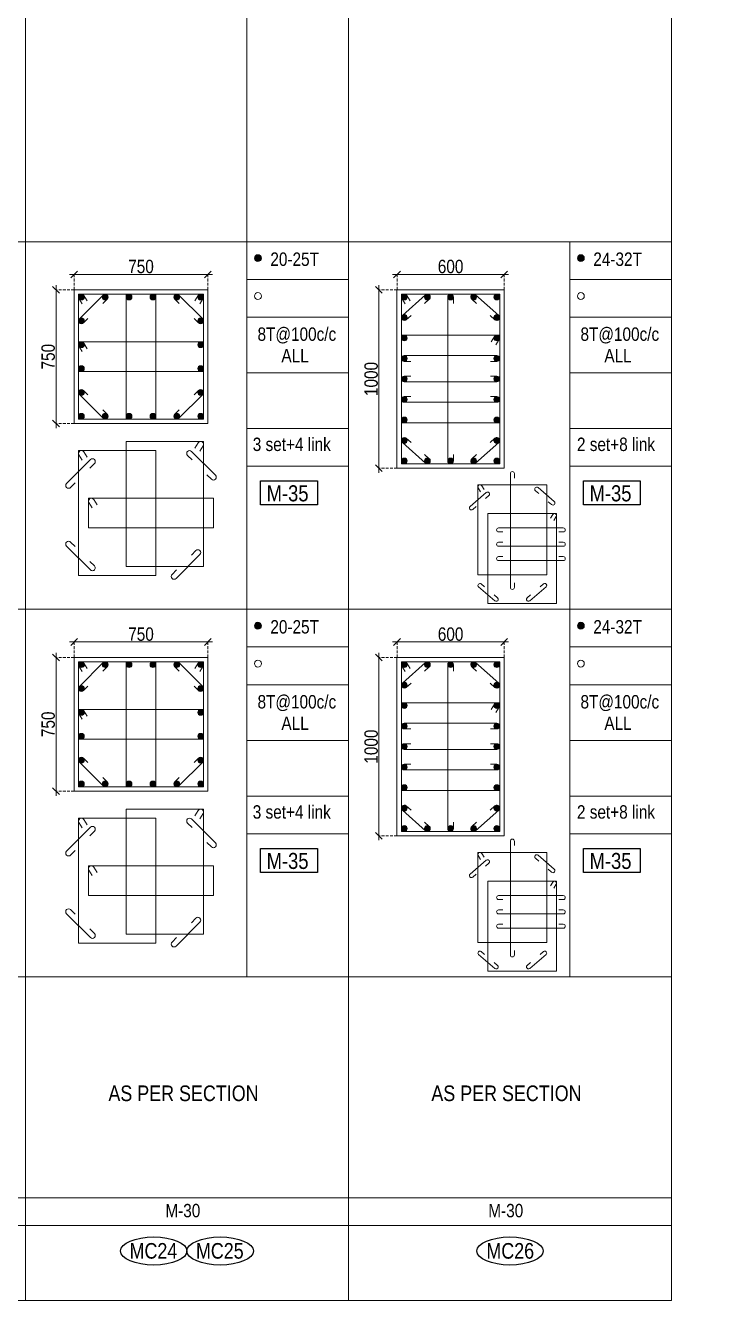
# Model space of a CAD drawing. Header units: millimetres. Extents: x 1112055 to 3390982, y -148532 to 766891.
# Drawn here: x 3147158 to 3162881, y 316778 to 345356 of the extents above; entities that cross this region are included whole.
import ezdxf
from ezdxf.enums import TextEntityAlignment as Align

# ---------------------------------------------------------------- set-up
doc = ezdxf.new("R2010")
doc.units = ezdxf.units.MM
doc.header["$PDMODE"] = 35
doc.header["$PDSIZE"] = -25
doc.linetypes.add('DASHED2', pattern=[0.375, 0.25, -0.125])
doc.linetypes.add('Hidden', pattern=[9.525, 6.35, -3.175])
for name, color, linetype, lineweight in [('B COL. SIZE DIM', 220, 'Continuous', 25), ('B COLSCH', 204, 'Continuous', 20), ('B COLUMN', 1, 'Hidden', 9), ('B STEEL', 34, 'Continuous', 15), ('B TITLE BLOCK', 250, 'Continuous', 0)]:
    doc.layers.add(name, color=color, linetype=linetype, lineweight=lineweight)
doc.layers.add('B TEXT', color=7, linetype='Continuous')
doc.styles.add('dim inside', font='romans.shx', dxfattribs={"width": 0.8, "height": 125})
doc.styles.add('SWINC', font='swissc.ttf')
doc.dimstyles.new('dim inside', dxfattribs={"dimtxt": 125, "dimasz": 100, "dimexe": 0, "dimexo": 0, "dimgap": 10, "dimtad": 0, "dimdec": 0, "dimzin": 0, "dimdsep": 46, "dimtxsty": 'dim inside', "dimblk": 'SMALL', "dimcen": 0.09, "dimadec": 0, "dimazin": 0, "dimtfac": 1, "dimtdec": 0, "dimtofl": 0, "dimtmove": 0, "dimatfit": 3, "dimfxl": 1, "dimtolj": 1, "dimtzin": 0, "dimarcsym": 2})

# ---------------------------------------------------------------- blocks, each defined once
blk = doc.blocks.new('_Oblique')
at = {"color": 0, "linetype": 'ByBlock', "lineweight": -2}
blk.add_line((-0.5, -0.5), (0.5, 0.5), dxfattribs=at)
blk = doc.blocks.new('*D4130')
at = {"layer": 'B COL. SIZE DIM', "color": 250, "lineweight": 9, "ltscale": 250, "transparency": 16777216}
blk.add_line((3148145, 331538), (3151345, 331538), dxfattribs=at)
at = {"layer": 'B COL. SIZE DIM', "color": 250, "linetype": 'DASHED2', "lineweight": 9, "ltscale": 250, "transparency": 16777216}
for p, q in [((3148245, 331193), (3148245, 331538)), ((3151245, 331193), (3151245, 331538))]:
    blk.add_line(p, q, dxfattribs=at)
at = {"layer": 'Defpoints', "color": 0, "transparency": 16777216}
for p in [(3151245, 331538), (3148245, 331193), (3151245, 331193)]:
    blk.add_point(p, dxfattribs=at)
at = {"layer": 'B COL. SIZE DIM', "color": 250, "lineweight": 9, "transparency": 16777216, "xscale": 150, "yscale": 150, "zscale": 150, "rotation": 180}
blk.add_blockref('_Oblique', (3148245, 331538), dxfattribs=at)
at = {"layer": 'B COL. SIZE DIM', "color": 250, "lineweight": 9, "transparency": 16777216, "xscale": 150, "yscale": 150, "zscale": 150}
blk.add_blockref('_Oblique', (3151245, 331538), dxfattribs=at)
at = {"layer": 'B COL. SIZE DIM', "color": 6, "transparency": 16777216, "insert": (3149745, 331713), "char_height": 300, "attachment_point": 5, "style": 'SWINC'}
blk.add_mtext('\\A1;750', dxfattribs=at)
blk = doc.blocks.new('*D4131')
at = {"layer": 'B COL. SIZE DIM', "color": 250, "lineweight": 9, "ltscale": 250, "transparency": 16777216}
blk.add_line((3147841, 331293), (3147841, 328093), dxfattribs=at)
at = {"layer": 'B COL. SIZE DIM', "color": 250, "linetype": 'DASHED2', "lineweight": 9, "ltscale": 250, "transparency": 16777216}
for p, q in [((3148245, 331193), (3147841, 331193)), ((3148245, 328193), (3147841, 328193))]:
    blk.add_line(p, q, dxfattribs=at)
at = {"layer": 'Defpoints', "color": 0, "transparency": 16777216}
for p in [(3148245, 331193), (3147841, 328193), (3148245, 328193)]:
    blk.add_point(p, dxfattribs=at)
at = {"layer": 'B COL. SIZE DIM', "color": 250, "lineweight": 9, "transparency": 16777216, "xscale": 150, "yscale": 150, "zscale": 150}
for p, rotation in [((3147841, 331193), 90), ((3147841, 328193), 270)]:
    blk.add_blockref('_Oblique', p, dxfattribs=dict(at, rotation=rotation))
at = {"layer": 'B COL. SIZE DIM', "color": 6, "transparency": 16777216, "insert": (3147666, 329693), "char_height": 300, "attachment_point": 5, "rotation": 90, "style": 'SWINC'}
blk.add_mtext('\\A1;750', dxfattribs=at)
blk = doc.blocks.new('*D4132')
at = {"layer": 'B COL. SIZE DIM', "color": 250, "lineweight": 9, "ltscale": 250, "transparency": 16777216}
blk.add_line((3148145, 339778), (3151345, 339778), dxfattribs=at)
at = {"layer": 'B COL. SIZE DIM', "color": 250, "linetype": 'DASHED2', "lineweight": 9, "ltscale": 250, "transparency": 16777216}
for p, q in [((3148245, 339433), (3148245, 339778)), ((3151245, 339433), (3151245, 339778))]:
    blk.add_line(p, q, dxfattribs=at)
at = {"layer": 'Defpoints', "color": 0, "transparency": 16777216}
for p in [(3151245, 339778), (3148245, 339433), (3151245, 339433)]:
    blk.add_point(p, dxfattribs=at)
at = {"layer": 'B COL. SIZE DIM', "color": 250, "lineweight": 9, "transparency": 16777216, "xscale": 150, "yscale": 150, "zscale": 150, "rotation": 180}
blk.add_blockref('_Oblique', (3148245, 339778), dxfattribs=at)
at = {"layer": 'B COL. SIZE DIM', "color": 250, "lineweight": 9, "transparency": 16777216, "xscale": 150, "yscale": 150, "zscale": 150}
blk.add_blockref('_Oblique', (3151245, 339778), dxfattribs=at)
at = {"layer": 'B COL. SIZE DIM', "color": 6, "transparency": 16777216, "insert": (3149745, 339953), "char_height": 300, "attachment_point": 5, "style": 'SWINC'}
blk.add_mtext('\\A1;750', dxfattribs=at)
blk = doc.blocks.new('*D4133')
at = {"layer": 'B COL. SIZE DIM', "color": 250, "lineweight": 9, "ltscale": 250, "transparency": 16777216}
blk.add_line((3147841, 339533), (3147841, 336333), dxfattribs=at)
at = {"layer": 'B COL. SIZE DIM', "color": 250, "linetype": 'DASHED2', "lineweight": 9, "ltscale": 250, "transparency": 16777216}
for p, q in [((3148245, 339433), (3147841, 339433)), ((3148245, 336433), (3147841, 336433))]:
    blk.add_line(p, q, dxfattribs=at)
at = {"layer": 'Defpoints', "color": 0, "transparency": 16777216}
for p in [(3148245, 339433), (3147841, 336433), (3148245, 336433)]:
    blk.add_point(p, dxfattribs=at)
at = {"layer": 'B COL. SIZE DIM', "color": 250, "lineweight": 9, "transparency": 16777216, "xscale": 150, "yscale": 150, "zscale": 150}
for p, rotation in [((3147841, 339433), 90), ((3147841, 336433), 270)]:
    blk.add_blockref('_Oblique', p, dxfattribs=dict(at, rotation=rotation))
at = {"layer": 'B COL. SIZE DIM', "color": 6, "transparency": 16777216, "insert": (3147666, 337933), "char_height": 300, "attachment_point": 5, "rotation": 90, "style": 'SWINC'}
blk.add_mtext('\\A1;750', dxfattribs=at)
blk = doc.blocks.new('*D4134')
at = {"layer": 'B COL. SIZE DIM', "color": 250, "lineweight": 9, "ltscale": 250, "transparency": 16777216}
blk.add_line((3155379, 331538), (3157979, 331538), dxfattribs=at)
at = {"layer": 'B COL. SIZE DIM', "color": 250, "linetype": 'DASHED2', "lineweight": 9, "ltscale": 250, "transparency": 16777216}
for p, q in [((3155479, 331193), (3155479, 331538)), ((3157879, 331193), (3157879, 331538))]:
    blk.add_line(p, q, dxfattribs=at)
at = {"layer": 'Defpoints', "color": 0, "transparency": 16777216}
for p in [(3157879, 331538), (3155479, 331193), (3157879, 331193)]:
    blk.add_point(p, dxfattribs=at)
at = {"layer": 'B COL. SIZE DIM', "color": 250, "lineweight": 9, "transparency": 16777216, "xscale": 150, "yscale": 150, "zscale": 150, "rotation": 180}
blk.add_blockref('_Oblique', (3155479, 331538), dxfattribs=at)
at = {"layer": 'B COL. SIZE DIM', "color": 250, "lineweight": 9, "transparency": 16777216, "xscale": 150, "yscale": 150, "zscale": 150}
blk.add_blockref('_Oblique', (3157879, 331538), dxfattribs=at)
at = {"layer": 'B COL. SIZE DIM', "color": 6, "transparency": 16777216, "insert": (3156679, 331713), "char_height": 300, "attachment_point": 5, "style": 'SWINC'}
blk.add_mtext('\\A1;600', dxfattribs=at)
blk = doc.blocks.new('*D4135')
at = {"layer": 'B COL. SIZE DIM', "color": 250, "lineweight": 9, "ltscale": 250, "transparency": 16777216}
blk.add_line((3155075, 331293), (3155075, 327093), dxfattribs=at)
at = {"layer": 'B COL. SIZE DIM', "color": 250, "linetype": 'DASHED2', "lineweight": 9, "ltscale": 250, "transparency": 16777216}
for p, q in [((3155479, 331193), (3155075, 331193)), ((3155479, 327193), (3155075, 327193))]:
    blk.add_line(p, q, dxfattribs=at)
at = {"layer": 'Defpoints', "color": 0, "transparency": 16777216}
for p in [(3155479, 331193), (3155075, 327193), (3155479, 327193)]:
    blk.add_point(p, dxfattribs=at)
at = {"layer": 'B COL. SIZE DIM', "color": 250, "lineweight": 9, "transparency": 16777216, "xscale": 150, "yscale": 150, "zscale": 150}
for p, rotation in [((3155075, 331193), 90), ((3155075, 327193), 270)]:
    blk.add_blockref('_Oblique', p, dxfattribs=dict(at, rotation=rotation))
at = {"layer": 'B COL. SIZE DIM', "color": 6, "transparency": 16777216, "insert": (3154900, 329193), "char_height": 300, "attachment_point": 5, "rotation": 90, "style": 'SWINC'}
blk.add_mtext('\\A1;1000', dxfattribs=at)
blk = doc.blocks.new('*D4136')
at = {"layer": 'B COL. SIZE DIM', "color": 250, "lineweight": 9, "ltscale": 250, "transparency": 16777216}
blk.add_line((3155379, 339778), (3157979, 339778), dxfattribs=at)
at = {"layer": 'B COL. SIZE DIM', "color": 250, "linetype": 'DASHED2', "lineweight": 9, "ltscale": 250, "transparency": 16777216}
for p, q in [((3155479, 339433), (3155479, 339778)), ((3157879, 339433), (3157879, 339778))]:
    blk.add_line(p, q, dxfattribs=at)
at = {"layer": 'Defpoints', "color": 0, "transparency": 16777216}
for p in [(3157879, 339778), (3155479, 339433), (3157879, 339433)]:
    blk.add_point(p, dxfattribs=at)
at = {"layer": 'B COL. SIZE DIM', "color": 250, "lineweight": 9, "transparency": 16777216, "xscale": 150, "yscale": 150, "zscale": 150, "rotation": 180}
blk.add_blockref('_Oblique', (3155479, 339778), dxfattribs=at)
at = {"layer": 'B COL. SIZE DIM', "color": 250, "lineweight": 9, "transparency": 16777216, "xscale": 150, "yscale": 150, "zscale": 150}
blk.add_blockref('_Oblique', (3157879, 339778), dxfattribs=at)
at = {"layer": 'B COL. SIZE DIM', "color": 6, "transparency": 16777216, "insert": (3156679, 339953), "char_height": 300, "attachment_point": 5, "style": 'SWINC'}
blk.add_mtext('\\A1;600', dxfattribs=at)
blk = doc.blocks.new('*D4137')
at = {"layer": 'B COL. SIZE DIM', "color": 250, "lineweight": 9, "ltscale": 250, "transparency": 16777216}
blk.add_line((3155075, 339533), (3155075, 335333), dxfattribs=at)
at = {"layer": 'B COL. SIZE DIM', "color": 250, "linetype": 'DASHED2', "lineweight": 9, "ltscale": 250, "transparency": 16777216}
for p, q in [((3155479, 339433), (3155075, 339433)), ((3155479, 335433), (3155075, 335433))]:
    blk.add_line(p, q, dxfattribs=at)
at = {"layer": 'Defpoints', "color": 0, "transparency": 16777216}
for p in [(3155479, 339433), (3155075, 335433), (3155479, 335433)]:
    blk.add_point(p, dxfattribs=at)
at = {"layer": 'B COL. SIZE DIM', "color": 250, "lineweight": 9, "transparency": 16777216, "xscale": 150, "yscale": 150, "zscale": 150}
for p, rotation in [((3155075, 339433), 90), ((3155075, 335433), 270)]:
    blk.add_blockref('_Oblique', p, dxfattribs=dict(at, rotation=rotation))
at = {"layer": 'B COL. SIZE DIM', "color": 6, "transparency": 16777216, "insert": (3154900, 337433), "char_height": 300, "attachment_point": 5, "rotation": 90, "style": 'SWINC'}
blk.add_mtext('\\A1;1000', dxfattribs=at)

msp = doc.modelspace()

# ---------------------------------------------------------------- hatches: boundary and pattern name
at = {"layer": 'B STEEL', "lineweight": 9, "ltscale": 0.5}
h = msp.add_hatch(color=34, dxfattribs=at)
edge = h.paths.add_edge_path()
edge.add_arc((3152363.5, 340142.4), 76.8, 0, 360)
h = msp.add_hatch(color=34, dxfattribs=at)
edge = h.paths.add_edge_path()
edge.add_arc((3159597, 340142.4), 76.8, 0, 360)
h = msp.add_hatch(color=34, dxfattribs=at)
edge = h.paths.add_edge_path()
edge.add_arc((3148409.1, 339269.2), 64, 0, 360)
at = {"layer": 'B STEEL'}
h = msp.add_hatch(color=34, dxfattribs=at)
edge = h.paths.add_edge_path()
edge.add_arc((3148943.5, 339269.2), 64, 0, 360)
h = msp.add_hatch(color=34, dxfattribs=at)
edge = h.paths.add_edge_path()
edge.add_arc((3149477.9, 339269.2), 64, 0, 360)
h = msp.add_hatch(color=34, dxfattribs=at)
edge = h.paths.add_edge_path()
edge.add_arc((3150012.3, 339269.2), 64, 0, 360)
h = msp.add_hatch(color=34, dxfattribs=at)
edge = h.paths.add_edge_path()
edge.add_arc((3150546.7, 339269.2), 64, 0, 360)
at = {"layer": 'B STEEL', "lineweight": 9, "ltscale": 0.5}
h = msp.add_hatch(color=34, dxfattribs=at)
edge = h.paths.add_edge_path()
edge.add_arc((3151081.1, 339269.2), 64, 180, 540, ccw=False)
h = msp.add_hatch(color=34, dxfattribs=at)
edge = h.paths.add_edge_path()
edge.add_arc((3155642.7, 339269.2), 64, 0, 360)
at = {"layer": 'B STEEL', "lineweight": 30}
h = msp.add_hatch(color=34, dxfattribs=at)
edge = h.paths.add_edge_path()
edge.add_arc((3156160.6, 339269.2), 64, 0, 360)
h = msp.add_hatch(color=34, dxfattribs=at)
edge = h.paths.add_edge_path()
edge.add_arc((3156678.6, 339269.2), 64, 0, 360)
h = msp.add_hatch(color=34, dxfattribs=at)
edge = h.paths.add_edge_path()
edge.add_arc((3157196.6, 339269.2), 64, 0, 360)
at = {"layer": 'B STEEL', "lineweight": 9, "ltscale": 0.5}
h = msp.add_hatch(color=34, dxfattribs=at)
edge = h.paths.add_edge_path()
edge.add_arc((3157714.6, 339269.2), 64, 180, 540, ccw=False)
at = {"layer": 'B STEEL'}
h = msp.add_hatch(color=34, dxfattribs=at)
edge = h.paths.add_edge_path()
edge.add_arc((3148409.1, 338734.8), 64, 0, 360)
h = msp.add_hatch(color=34, dxfattribs=at)
edge = h.paths.add_edge_path()
edge.add_arc((3151081.1, 338734.8), 64, 0, 360)
at = {"layer": 'B STEEL', "lineweight": 30}
h = msp.add_hatch(color=34, dxfattribs=at)
edge = h.paths.add_edge_path()
edge.add_arc((3155642.7, 338810.2), 64, 0, 360)
h = msp.add_hatch(color=34, dxfattribs=at)
edge = h.paths.add_edge_path()
edge.add_arc((3157714.6, 338810.2), 64, 0, 360)
h = msp.add_hatch(color=34, dxfattribs=at)
edge = h.paths.add_edge_path()
edge.add_arc((3155642.7, 338351.2), 64, 0, 360)
h = msp.add_hatch(color=34, dxfattribs=at)
edge = h.paths.add_edge_path()
edge.add_arc((3157714.6, 338351.2), 64, 0, 360)
at = {"layer": 'B STEEL'}
h = msp.add_hatch(color=34, dxfattribs=at)
edge = h.paths.add_edge_path()
edge.add_arc((3148409.1, 338200.5), 64, 0, 360)
h = msp.add_hatch(color=34, dxfattribs=at)
edge = h.paths.add_edge_path()
edge.add_arc((3151081.1, 338200.5), 64, 0, 360)
at = {"layer": 'B STEEL', "lineweight": 30}
h = msp.add_hatch(color=34, dxfattribs=at)
edge = h.paths.add_edge_path()
edge.add_arc((3155642.7, 337892.2), 64, 0, 360)
h = msp.add_hatch(color=34, dxfattribs=at)
edge = h.paths.add_edge_path()
edge.add_arc((3157714.6, 337892.2), 64, 0, 360)
at = {"layer": 'B STEEL'}
h = msp.add_hatch(color=34, dxfattribs=at)
edge = h.paths.add_edge_path()
edge.add_arc((3148409.1, 337666.1), 64, 0, 360)
h = msp.add_hatch(color=34, dxfattribs=at)
edge = h.paths.add_edge_path()
edge.add_arc((3151081.1, 337666.1), 64, 0, 360)
at = {"layer": 'B STEEL', "lineweight": 30}
h = msp.add_hatch(color=34, dxfattribs=at)
edge = h.paths.add_edge_path()
edge.add_arc((3155642.7, 337433.2), 64, 0, 360)
h = msp.add_hatch(color=34, dxfattribs=at)
edge = h.paths.add_edge_path()
edge.add_arc((3157714.6, 337433.2), 64, 0, 360)
at = {"layer": 'B STEEL'}
h = msp.add_hatch(color=34, dxfattribs=at)
edge = h.paths.add_edge_path()
edge.add_arc((3148409.1, 337131.7), 64, 0, 360)
h = msp.add_hatch(color=34, dxfattribs=at)
edge = h.paths.add_edge_path()
edge.add_arc((3151081.1, 337131.7), 64, 0, 360)
at = {"layer": 'B STEEL', "lineweight": 30}
h = msp.add_hatch(color=34, dxfattribs=at)
edge = h.paths.add_edge_path()
edge.add_arc((3155642.7, 336974.2), 64, 0, 360)
h = msp.add_hatch(color=34, dxfattribs=at)
edge = h.paths.add_edge_path()
edge.add_arc((3157714.6, 336974.2), 64, 0, 360)
at = {"layer": 'B STEEL', "lineweight": 9, "ltscale": 0.5}
h = msp.add_hatch(color=34, dxfattribs=at)
edge = h.paths.add_edge_path()
edge.add_arc((3148409.1, 336597.3), 64, 0, 360, ccw=False)
at = {"layer": 'B STEEL'}
h = msp.add_hatch(color=34, dxfattribs=at)
edge = h.paths.add_edge_path()
edge.add_arc((3148943.5, 336597.3), 64, 0, 360)
h = msp.add_hatch(color=34, dxfattribs=at)
edge = h.paths.add_edge_path()
edge.add_arc((3149477.9, 336597.3), 64, 0, 360)
h = msp.add_hatch(color=34, dxfattribs=at)
edge = h.paths.add_edge_path()
edge.add_arc((3150012.3, 336597.3), 64, 0, 360)
h = msp.add_hatch(color=34, dxfattribs=at)
edge = h.paths.add_edge_path()
edge.add_arc((3150546.7, 336597.3), 64, 0, 360)
at = {"layer": 'B STEEL', "lineweight": 9, "ltscale": 0.5}
h = msp.add_hatch(color=34, dxfattribs=at)
edge = h.paths.add_edge_path()
edge.add_arc((3151081.1, 336597.3), 64, -180, 180)
at = {"layer": 'B STEEL', "lineweight": 30}
h = msp.add_hatch(color=34, dxfattribs=at)
edge = h.paths.add_edge_path()
edge.add_arc((3155642.7, 336515.3), 64, 0, 360)
h = msp.add_hatch(color=34, dxfattribs=at)
edge = h.paths.add_edge_path()
edge.add_arc((3157714.6, 336515.3), 64, 0, 360)
h = msp.add_hatch(color=34, dxfattribs=at)
edge = h.paths.add_edge_path()
edge.add_arc((3155642.7, 336056.3), 64, 0, 360)
h = msp.add_hatch(color=34, dxfattribs=at)
edge = h.paths.add_edge_path()
edge.add_arc((3157714.6, 336056.3), 64, 0, 360)
at = {"layer": 'B STEEL', "lineweight": 9, "ltscale": 0.5}
h = msp.add_hatch(color=34, dxfattribs=at)
edge = h.paths.add_edge_path()
edge.add_arc((3155642.7, 335597.3), 64, 0, 360, ccw=False)
at = {"layer": 'B STEEL', "lineweight": 30}
h = msp.add_hatch(color=34, dxfattribs=at)
edge = h.paths.add_edge_path()
edge.add_arc((3156160.6, 335597.3), 64, 0, 360)
h = msp.add_hatch(color=34, dxfattribs=at)
edge = h.paths.add_edge_path()
edge.add_arc((3156678.6, 335597.3), 64, 0, 360)
h = msp.add_hatch(color=34, dxfattribs=at)
edge = h.paths.add_edge_path()
edge.add_arc((3157196.6, 335597.3), 64, 0, 360)
at = {"layer": 'B STEEL', "lineweight": 9, "ltscale": 0.5}
h = msp.add_hatch(color=34, dxfattribs=at)
edge = h.paths.add_edge_path()
edge.add_arc((3157714.6, 335597.3), 64, -180, 180)
h = msp.add_hatch(color=34, dxfattribs=at)
edge = h.paths.add_edge_path()
edge.add_arc((3152363.5, 331902.6), 76.8, 0, 360)
h = msp.add_hatch(color=34, dxfattribs=at)
edge = h.paths.add_edge_path()
edge.add_arc((3159597, 331902.6), 76.8, 0, 360)
h = msp.add_hatch(color=34, dxfattribs=at)
edge = h.paths.add_edge_path()
edge.add_arc((3148409.1, 331029.4), 64, 0, 360)
at = {"layer": 'B STEEL'}
h = msp.add_hatch(color=34, dxfattribs=at)
edge = h.paths.add_edge_path()
edge.add_arc((3148943.5, 331029.4), 64, 0, 360)
h = msp.add_hatch(color=34, dxfattribs=at)
edge = h.paths.add_edge_path()
edge.add_arc((3149477.9, 331029.4), 64, 0, 360)
h = msp.add_hatch(color=34, dxfattribs=at)
edge = h.paths.add_edge_path()
edge.add_arc((3150012.3, 331029.4), 64, 0, 360)
h = msp.add_hatch(color=34, dxfattribs=at)
edge = h.paths.add_edge_path()
edge.add_arc((3150546.7, 331029.4), 64, 0, 360)
at = {"layer": 'B STEEL', "lineweight": 9, "ltscale": 0.5}
h = msp.add_hatch(color=34, dxfattribs=at)
edge = h.paths.add_edge_path()
edge.add_arc((3151081.1, 331029.4), 64, 180, 540, ccw=False)
h = msp.add_hatch(color=34, dxfattribs=at)
edge = h.paths.add_edge_path()
edge.add_arc((3155642.7, 331029.4), 64, 0, 360)
at = {"layer": 'B STEEL', "lineweight": 30}
h = msp.add_hatch(color=34, dxfattribs=at)
edge = h.paths.add_edge_path()
edge.add_arc((3156160.6, 331029.4), 64, 0, 360)
h = msp.add_hatch(color=34, dxfattribs=at)
edge = h.paths.add_edge_path()
edge.add_arc((3156678.6, 331029.4), 64, 0, 360)
h = msp.add_hatch(color=34, dxfattribs=at)
edge = h.paths.add_edge_path()
edge.add_arc((3157196.6, 331029.4), 64, 0, 360)
at = {"layer": 'B STEEL', "lineweight": 9, "ltscale": 0.5}
h = msp.add_hatch(color=34, dxfattribs=at)
edge = h.paths.add_edge_path()
edge.add_arc((3157714.6, 331029.4), 64, 180, 540, ccw=False)
at = {"layer": 'B STEEL'}
h = msp.add_hatch(color=34, dxfattribs=at)
edge = h.paths.add_edge_path()
edge.add_arc((3148409.1, 330495), 64, 0, 360)
h = msp.add_hatch(color=34, dxfattribs=at)
edge = h.paths.add_edge_path()
edge.add_arc((3151081.1, 330495), 64, 0, 360)
at = {"layer": 'B STEEL', "lineweight": 30}
h = msp.add_hatch(color=34, dxfattribs=at)
edge = h.paths.add_edge_path()
edge.add_arc((3155642.7, 330570.4), 64, 0, 360)
h = msp.add_hatch(color=34, dxfattribs=at)
edge = h.paths.add_edge_path()
edge.add_arc((3157714.6, 330570.4), 64, 0, 360)
h = msp.add_hatch(color=34, dxfattribs=at)
edge = h.paths.add_edge_path()
edge.add_arc((3155642.7, 330111.4), 64, 0, 360)
h = msp.add_hatch(color=34, dxfattribs=at)
edge = h.paths.add_edge_path()
edge.add_arc((3157714.6, 330111.4), 64, 0, 360)
at = {"layer": 'B STEEL'}
h = msp.add_hatch(color=34, dxfattribs=at)
edge = h.paths.add_edge_path()
edge.add_arc((3148409.1, 329960.6), 64, 0, 360)
h = msp.add_hatch(color=34, dxfattribs=at)
edge = h.paths.add_edge_path()
edge.add_arc((3151081.1, 329960.6), 64, 0, 360)
at = {"layer": 'B STEEL', "lineweight": 30}
h = msp.add_hatch(color=34, dxfattribs=at)
edge = h.paths.add_edge_path()
edge.add_arc((3155642.7, 329652.4), 64, 0, 360)
h = msp.add_hatch(color=34, dxfattribs=at)
edge = h.paths.add_edge_path()
edge.add_arc((3157714.6, 329652.4), 64, 0, 360)
at = {"layer": 'B STEEL'}
h = msp.add_hatch(color=34, dxfattribs=at)
edge = h.paths.add_edge_path()
edge.add_arc((3148409.1, 329426.2), 64, 0, 360)
h = msp.add_hatch(color=34, dxfattribs=at)
edge = h.paths.add_edge_path()
edge.add_arc((3151081.1, 329426.2), 64, 0, 360)
at = {"layer": 'B STEEL', "lineweight": 30}
h = msp.add_hatch(color=34, dxfattribs=at)
edge = h.paths.add_edge_path()
edge.add_arc((3155642.7, 329193.4), 64, 0, 360)
h = msp.add_hatch(color=34, dxfattribs=at)
edge = h.paths.add_edge_path()
edge.add_arc((3157714.6, 329193.4), 64, 0, 360)
at = {"layer": 'B STEEL'}
h = msp.add_hatch(color=34, dxfattribs=at)
edge = h.paths.add_edge_path()
edge.add_arc((3148409.1, 328891.8), 64, 0, 360)
h = msp.add_hatch(color=34, dxfattribs=at)
edge = h.paths.add_edge_path()
edge.add_arc((3151081.1, 328891.8), 64, 0, 360)
at = {"layer": 'B STEEL', "lineweight": 30}
h = msp.add_hatch(color=34, dxfattribs=at)
edge = h.paths.add_edge_path()
edge.add_arc((3155642.7, 328734.4), 64, 0, 360)
h = msp.add_hatch(color=34, dxfattribs=at)
edge = h.paths.add_edge_path()
edge.add_arc((3157714.6, 328734.4), 64, 0, 360)
at = {"layer": 'B STEEL', "lineweight": 9, "ltscale": 0.5}
h = msp.add_hatch(color=34, dxfattribs=at)
edge = h.paths.add_edge_path()
edge.add_arc((3148409.1, 328357.4), 64, 0, 360, ccw=False)
at = {"layer": 'B STEEL'}
h = msp.add_hatch(color=34, dxfattribs=at)
edge = h.paths.add_edge_path()
edge.add_arc((3148943.5, 328357.4), 64, 0, 360)
h = msp.add_hatch(color=34, dxfattribs=at)
edge = h.paths.add_edge_path()
edge.add_arc((3149477.9, 328357.4), 64, 0, 360)
h = msp.add_hatch(color=34, dxfattribs=at)
edge = h.paths.add_edge_path()
edge.add_arc((3150012.3, 328357.4), 64, 0, 360)
h = msp.add_hatch(color=34, dxfattribs=at)
edge = h.paths.add_edge_path()
edge.add_arc((3150546.7, 328357.4), 64, 0, 360)
at = {"layer": 'B STEEL', "lineweight": 9, "ltscale": 0.5}
h = msp.add_hatch(color=34, dxfattribs=at)
edge = h.paths.add_edge_path()
edge.add_arc((3151081.1, 328357.4), 64, -180, 180)
at = {"layer": 'B STEEL', "lineweight": 30}
h = msp.add_hatch(color=34, dxfattribs=at)
edge = h.paths.add_edge_path()
edge.add_arc((3155642.7, 328275.4), 64, 0, 360)
h = msp.add_hatch(color=34, dxfattribs=at)
edge = h.paths.add_edge_path()
edge.add_arc((3157714.6, 328275.4), 64, 0, 360)
h = msp.add_hatch(color=34, dxfattribs=at)
edge = h.paths.add_edge_path()
edge.add_arc((3155642.7, 327816.4), 64, 0, 360)
h = msp.add_hatch(color=34, dxfattribs=at)
edge = h.paths.add_edge_path()
edge.add_arc((3157714.6, 327816.4), 64, 0, 360)
at = {"layer": 'B STEEL', "lineweight": 9, "ltscale": 0.5}
h = msp.add_hatch(color=34, dxfattribs=at)
edge = h.paths.add_edge_path()
edge.add_arc((3155642.7, 327357.4), 64, 0, 360, ccw=False)
at = {"layer": 'B STEEL', "lineweight": 30}
h = msp.add_hatch(color=34, dxfattribs=at)
edge = h.paths.add_edge_path()
edge.add_arc((3156160.6, 327357.4), 64, 0, 360)
h = msp.add_hatch(color=34, dxfattribs=at)
edge = h.paths.add_edge_path()
edge.add_arc((3156678.6, 327357.4), 64, 0, 360)
h = msp.add_hatch(color=34, dxfattribs=at)
edge = h.paths.add_edge_path()
edge.add_arc((3157196.6, 327357.4), 64, 0, 360)
at = {"layer": 'B STEEL', "lineweight": 9, "ltscale": 0.5}
h = msp.add_hatch(color=34, dxfattribs=at)
edge = h.paths.add_edge_path()
edge.add_arc((3157714.6, 327357.4), 64, -180, 180)

# ---------------------------------------------------------------- linework, layer by layer
at = {"layer": 'B COLSCH', "color": 250, "lineweight": 0}
for p, q in [((3161625.1, 374789.1), (3161625.1, 316778.4)), ((3147158, 373470.1), (3147158, 316778.4)), ((3147158, 373470.1), (3147158, 316778.4)), ((3152117.2, 373470.1), (3152117.2, 324031)), ((3154391.6, 373470.1), (3154391.6, 316778.4)), ((3099096.2, 340510.7), (3161625.1, 340510.7)), ((3159350.7, 340510.7), (3159350.7, 324031)), ((3152117.2, 339665.7), (3154391.6, 339665.7)), ((3159350.7, 339665.7), (3161625.1, 339665.7)), ((3152117.2, 338820.7), (3154391.6, 338820.7)), ((3159350.7, 338820.7), (3161625.1, 338820.7)), ((3152117.2, 337571), (3154391.6, 337571)), ((3159350.7, 337571), (3161625.1, 337571)), ((3152117.2, 336321.2), (3154391.6, 336321.2)), ((3159350.7, 336321.2), (3161625.1, 336321.2)), ((3152117.2, 335476.2), (3154391.6, 335476.2)), ((3159350.7, 335476.2), (3161625.1, 335476.2)), ((3099096.2, 332270.9), (3161625.1, 332270.9)), ((3152117.2, 331425.9), (3154391.6, 331425.9)), ((3159350.7, 331425.9), (3161625.1, 331425.9)), ((3152117.2, 330580.9), (3154391.6, 330580.9)), ((3159350.7, 330580.9), (3161625.1, 330580.9)), ((3152117.2, 329331.1), (3154391.6, 329331.1)), ((3159350.7, 329331.1), (3161625.1, 329331.1)), ((3152117.2, 328081.4), (3154391.6, 328081.4)), ((3159350.7, 328081.4), (3161625.1, 328081.4)), ((3152117.2, 327236.4), (3154391.6, 327236.4)), ((3159350.7, 327236.4), (3161625.1, 327236.4)), ((3099096.2, 324031), (3161625.1, 324031)), ((3099096.2, 319080.1), (3161625.1, 319080.1)), ((3099096.2, 318461.3), (3161625.1, 318461.3)), ((3099096.2, 316778.4), (3161625.1, 316778.4))]:
    msp.add_line(p, q, dxfattribs=at)
at = {"layer": 'B COLUMN', "color": 1, "linetype": 'ByBlock', "lineweight": 20}
for points in [[(3148245.1, 336433.3), (3151245.1, 336433.3), (3151245.1, 339433.3), (3148245.1, 339433.3)], [(3155478.6, 335433.2), (3157878.6, 335433.2), (3157878.6, 339433.3), (3155478.6, 339433.3)], [(3148245.1, 328193.4), (3151245.1, 328193.4), (3151245.1, 331193.4), (3148245.1, 331193.4)], [(3155478.6, 327193.4), (3157878.6, 327193.4), (3157878.6, 331193.4), (3155478.6, 331193.4)]]:
    msp.add_lwpolyline(points, close=True, dxfattribs=at)
at = {"layer": 'B STEEL', "color": 34, "lineweight": 9, "ltscale": 0.5}
for points in [[(3148345.1, 336533.3), (3150076.3, 336533.3), (3150076.3, 339333.3), (3148345.1, 339333.3)], [(3151145.1, 336533.3), (3149413.9, 336533.3), (3149413.9, 339333.3), (3151145.1, 339333.3)], [(3157778.6, 336451.2), (3155578.6, 336451.2), (3155578.6, 339333.3), (3157778.6, 339333.3)], [(3157778.6, 338415.3), (3155578.6, 338415.3), (3155578.6, 335533.2), (3157778.6, 335533.2)], [(3148345.1, 338264.5), (3151145.1, 338264.5), (3151145.1, 337602), (3148345.1, 337602)], [(3148345.1, 333029.7), (3150076.3, 333029.7), (3150076.3, 335829.7), (3148345.1, 335829.7)], [(3151145.1, 333232.1), (3149413.9, 333232.1), (3149413.9, 336032.1), (3151145.1, 336032.1)], [(3158832.3, 333041.3), (3157292.3, 333041.3), (3157292.3, 335058.8), (3158832.3, 335058.8)], [(3148568.2, 334760.9), (3151368.2, 334760.9), (3151368.2, 334098.5), (3148568.2, 334098.5)], [(3159052.7, 334416.2), (3157512.7, 334416.2), (3157512.7, 332398.7), (3159052.7, 332398.7)], [(3148345.1, 328293.4), (3150076.3, 328293.4), (3150076.3, 331093.4), (3148345.1, 331093.4)], [(3151145.1, 328293.4), (3149413.9, 328293.4), (3149413.9, 331093.4), (3151145.1, 331093.4)], [(3157778.6, 328211.4), (3155578.6, 328211.4), (3155578.6, 331093.4), (3157778.6, 331093.4)], [(3157778.6, 330175.4), (3155578.6, 330175.4), (3155578.6, 327293.4), (3157778.6, 327293.4)], [(3148345.1, 330024.6), (3151145.1, 330024.6), (3151145.1, 329362.2), (3148345.1, 329362.2)], [(3151145.1, 324992.2), (3149413.9, 324992.2), (3149413.9, 327792.2), (3151145.1, 327792.2)], [(3148345.1, 324789.8), (3150076.3, 324789.8), (3150076.3, 327589.8), (3148345.1, 327589.8)], [(3158832.3, 324801.5), (3157292.3, 324801.5), (3157292.3, 326818.9), (3158832.3, 326818.9)], [(3148568.2, 326521.1), (3151368.2, 326521.1), (3151368.2, 325858.6), (3148568.2, 325858.6)], [(3159052.7, 326176.3), (3157512.7, 326176.3), (3157512.7, 324158.9), (3159052.7, 324158.9)]]:
    msp.add_lwpolyline(points, close=True, dxfattribs=at)
for points in [[(3148429.4, 339114.2), (3148354.6, 339235.7, -1), (3148463.6, 339302.8), (3148538.4, 339181.3)], [(3148555.2, 338790.4), (3148454.4, 338689.6, -1), (3148363.8, 338780.1), (3148898.2, 339314.5, -1), (3148988.8, 339224), (3148887.9, 339123.1)], [(3150934.9, 338790.4), (3151035.8, 338689.6, 1), (3151126.3, 338780.1), (3150591.9, 339314.5, 1), (3150501.4, 339224), (3150602.3, 339123.1)], [(3151060.8, 339114.2), (3151135.6, 339235.7, 1), (3151026.5, 339302.8), (3150951.8, 339181.3)], [(3155662.9, 339114.2), (3155588.1, 339235.7, -1), (3155697.2, 339302.8), (3155771.9, 339181.3)], [(3155792.6, 338854.7), (3155684.4, 338761.7, -1), (3155600.9, 338858.8), (3156118.9, 339317.8, -1), (3156202.4, 339220.7), (3156094.2, 339127.7)], [(3156742.7, 339126.6), (3156742.7, 339269.2, 1), (3156614.6, 339269.2), (3156614.6, 335597.3, 1), (3156742.7, 335597.3), (3156742.7, 335739.9)], [(3157564.7, 338854.7), (3157672.9, 338761.7, 1), (3157756.3, 338858.8), (3157238.4, 339317.8, 1), (3157154.9, 339220.7), (3157263.1, 339127.7)], [(3157694.4, 338196.2), (3157769.1, 338317.7, 1), (3157660.1, 338384.8), (3157585.3, 338263.3)], [(3148429.4, 338045.4), (3148354.6, 338166.9, -1), (3148463.6, 338234), (3148538.4, 338112.5)], [(3155785.3, 337828.2), (3155642.7, 337828.2, -1), (3155642.7, 337956.3), (3157714.6, 337956.3, -1), (3157714.6, 337828.2), (3157572, 337828.2)], [(3155785.3, 337497.3), (3155642.7, 337497.3, 1), (3155642.7, 337369.2), (3157714.6, 337369.2, 1), (3157714.6, 337497.3), (3157572, 337497.3)], [(3148555.2, 337076.1), (3148454.4, 337176.9, 1), (3148363.8, 337086.4), (3148898.2, 336552, 1), (3148988.8, 336642.5), (3148887.9, 336743.4)], [(3150934.9, 337076.1), (3151035.8, 337176.9, -1), (3151126.3, 337086.4), (3150591.9, 336552, -1), (3150501.4, 336642.5), (3150602.3, 336743.4)], [(3155785.3, 337038.3), (3155642.7, 337038.3, 1), (3155642.7, 336910.2), (3157714.6, 336910.2, 1), (3157714.6, 337038.3), (3157572, 337038.3)], [(3155792.6, 336011.8), (3155684.4, 336104.8, 1), (3155600.9, 336007.7), (3156118.9, 335548.7, 1), (3156202.4, 335645.8), (3156094.2, 335738.8)], [(3157564.7, 336011.8), (3157672.9, 336104.8, -1), (3157756.3, 336007.7), (3157238.4, 335548.7, -1), (3157154.9, 335645.8), (3157263.1, 335738.8)], [(3148429.4, 335610.6), (3148354.6, 335732.1, -1), (3148463.6, 335799.2), (3148538.4, 335677.7)], [(3151220.9, 335286.9), (3151321.7, 335186, 1), (3151412.3, 335276.5), (3150877.9, 335810.9, 1), (3150787.4, 335720.4), (3150888.2, 335619.5)], [(3151060.8, 335813), (3151135.6, 335934.5, 1), (3151026.5, 336001.6), (3150951.8, 335880.1)], [(3148269.3, 335102.3), (3148168.4, 335001.4, -1), (3148077.9, 335092), (3148612.3, 335626.4, -1), (3148702.8, 335535.8), (3148602, 335435)], [(3158107.1, 335213.7), (3158107.1, 335313.6, 1), (3158017.5, 335313.6), (3158017.5, 332762.3, 1), (3158107.1, 332762.3), (3158107.1, 332862.2)], [(3157351.3, 334905.4), (3157299, 334990.5, -1), (3157375.3, 335037.4), (3157427.6, 334952.4)], [(3158866.7, 334683.1), (3158942.4, 334618, 1), (3159000.8, 334686), (3158638.2, 334997.7, 1), (3158579.8, 334929.8), (3158655.5, 334864.7)], [(3148652.5, 334541.8), (3148577.7, 334663.3, -1), (3148686.8, 334730.4), (3148761.5, 334608.9)], [(3157250.3, 334574.1), (3157174.6, 334509, -1), (3157116.1, 334577), (3157478.7, 334888.7, -1), (3157537.2, 334820.8), (3157461.5, 334755.7)], [(3158993.7, 334262.8), (3159046, 334347.9, 1), (3158969.7, 334394.8), (3158917.3, 334309.8)], [(3157852.9, 334005.2), (3157753, 334005.2, -1), (3157753, 334094.9), (3159203.4, 334094.9, -1), (3159203.4, 334005.2), (3159103.5, 334005.2)], [(3148269.3, 333678), (3148168.4, 333778.9, 1), (3148077.9, 333688.3), (3148612.3, 333153.9, 1), (3148702.8, 333244.5), (3148602, 333345.3)], [(3150873.4, 333486.9), (3150974.3, 333587.8, -1), (3151064.8, 333497.2), (3150530.5, 332962.8, -1), (3150439.9, 333053.4), (3150540.8, 333154.2)], [(3157852.9, 333773.6), (3157753, 333773.6, 1), (3157753, 333683.9), (3159203.4, 333683.9, 1), (3159203.4, 333773.6), (3159103.5, 333773.6)], [(3157852.9, 333452.3), (3157753, 333452.3, 1), (3157753, 333362.6), (3159203.4, 333362.6, 1), (3159203.4, 333452.3), (3159103.5, 333452.3)], [(3157442.1, 332774.1), (3157366.4, 332839.2, 1), (3157307.9, 332771.2), (3157670.5, 332459.5, 1), (3157728.9, 332527.5), (3157653.2, 332592.5)], [(3158682.6, 332774.1), (3158758.3, 332839.2, -1), (3158816.7, 332771.2), (3158454.1, 332459.5, -1), (3158395.7, 332527.5), (3158471.4, 332592.5)], [(3148429.4, 330874.4), (3148354.6, 330995.8, -1), (3148463.6, 331062.9), (3148538.4, 330941.5)], [(3148555.2, 330550.6), (3148454.4, 330449.7, -1), (3148363.8, 330540.3), (3148898.2, 331074.7, -1), (3148988.8, 330984.1), (3148887.9, 330883.3)], [(3150934.9, 330550.6), (3151035.8, 330449.7, 1), (3151126.3, 330540.3), (3150591.9, 331074.7, 1), (3150501.4, 330984.1), (3150602.3, 330883.3)], [(3151060.8, 330874.4), (3151135.6, 330995.8, 1), (3151026.5, 331062.9), (3150951.8, 330941.5)], [(3155662.9, 330874.4), (3155588.1, 330995.8, -1), (3155697.2, 331062.9), (3155771.9, 330941.5)], [(3155792.6, 330614.8), (3155684.4, 330521.8, -1), (3155600.9, 330618.9), (3156118.9, 331077.9, -1), (3156202.4, 330980.8), (3156094.2, 330887.9)], [(3156742.7, 330886.7), (3156742.7, 331029.4, 1), (3156614.6, 331029.4), (3156614.6, 327357.4, 1), (3156742.7, 327357.4), (3156742.7, 327500.1)], [(3157564.7, 330614.8), (3157672.9, 330521.8, 1), (3157756.3, 330618.9), (3157238.4, 331077.9, 1), (3157154.9, 330980.8), (3157263.1, 330887.9)], [(3157694.4, 329956.4), (3157769.1, 330077.8, 1), (3157660.1, 330145), (3157585.3, 330023.5)], [(3148429.4, 329805.6), (3148354.6, 329927.1, -1), (3148463.6, 329994.2), (3148538.4, 329872.7)], [(3155785.3, 329588.4), (3155642.7, 329588.4, -1), (3155642.7, 329716.4), (3157714.6, 329716.4, -1), (3157714.6, 329588.4), (3157572, 329588.4)], [(3155785.3, 329257.4), (3155642.7, 329257.4, 1), (3155642.7, 329129.4), (3157714.6, 329129.4, 1), (3157714.6, 329257.4), (3157572, 329257.4)], [(3148555.2, 328836.2), (3148454.4, 328937.1, 1), (3148363.8, 328846.6), (3148898.2, 328312.2, 1), (3148988.8, 328402.7), (3148887.9, 328503.6)], [(3150934.9, 328836.2), (3151035.8, 328937.1, -1), (3151126.3, 328846.6), (3150591.9, 328312.2, -1), (3150501.4, 328402.7), (3150602.3, 328503.6)], [(3155785.3, 328798.4), (3155642.7, 328798.4, 1), (3155642.7, 328670.4), (3157714.6, 328670.4, 1), (3157714.6, 328798.4), (3157572, 328798.4)], [(3151060.8, 327573.2), (3151135.6, 327694.6, 1), (3151026.5, 327761.8), (3150951.8, 327640.3)], [(3155792.6, 327772), (3155684.4, 327865, 1), (3155600.9, 327767.9), (3156118.9, 327308.9, 1), (3156202.4, 327406), (3156094.2, 327498.9)], [(3157564.7, 327772), (3157672.9, 327865, -1), (3157756.3, 327767.9), (3157238.4, 327308.9, -1), (3157154.9, 327406), (3157263.1, 327498.9)], [(3148429.4, 327370.8), (3148354.6, 327492.3, -1), (3148463.6, 327559.4), (3148538.4, 327437.9)], [(3151220.9, 327047), (3151321.7, 326946.2, 1), (3151412.3, 327036.7), (3150877.9, 327571.1, 1), (3150787.4, 327480.5), (3150888.2, 327379.7)], [(3148269.3, 326862.5), (3148168.4, 326761.6, -1), (3148077.9, 326852.1), (3148612.3, 327386.5, -1), (3148702.8, 327296), (3148602, 327195.1)], [(3158107.1, 326973.9), (3158107.1, 327073.7, 1), (3158017.5, 327073.7), (3158017.5, 324522.5, 1), (3158107.1, 324522.5), (3158107.1, 324622.4)], [(3157250.3, 326334.3), (3157174.6, 326269.2, -1), (3157116.1, 326337.2), (3157478.7, 326648.9, -1), (3157537.2, 326580.9), (3157461.5, 326515.8)], [(3157351.3, 326665.6), (3157299, 326750.6, -1), (3157375.3, 326797.6), (3157427.6, 326712.5)], [(3158866.7, 326443.3), (3158942.4, 326378.2, 1), (3159000.8, 326446.2), (3158638.2, 326757.9, 1), (3158579.8, 326689.9), (3158655.5, 326624.8)], [(3148652.5, 326302), (3148577.7, 326423.5, -1), (3148686.8, 326490.6), (3148761.5, 326369.1)], [(3158993.7, 326023), (3159046, 326108, 1), (3158969.7, 326155), (3158917.3, 326070)], [(3157852.9, 325765.4), (3157753, 325765.4, -1), (3157753, 325855), (3159203.4, 325855, -1), (3159203.4, 325765.4), (3159103.5, 325765.4)], [(3148269.3, 325438.2), (3148168.4, 325539, 1), (3148077.9, 325448.5), (3148612.3, 324914.1, 1), (3148702.8, 325004.6), (3148602, 325105.5)], [(3157852.9, 325533.7), (3157753, 325533.7, 1), (3157753, 325444.1), (3159203.4, 325444.1, 1), (3159203.4, 325533.7), (3159103.5, 325533.7)], [(3150873.4, 325247), (3150974.3, 325347.9, -1), (3151064.8, 325257.4), (3150530.5, 324723, -1), (3150439.9, 324813.5), (3150540.8, 324914.4)], [(3157852.9, 325212.4), (3157753, 325212.4, 1), (3157753, 325122.8), (3159203.4, 325122.8, 1), (3159203.4, 325212.4), (3159103.5, 325212.4)], [(3157442.1, 324534.2), (3157366.4, 324599.3, 1), (3157307.9, 324531.4), (3157670.5, 324219.6, 1), (3157728.9, 324287.6), (3157653.2, 324352.7)], [(3158682.6, 324534.2), (3158758.3, 324599.3, -1), (3158816.7, 324531.4), (3158454.1, 324219.6, -1), (3158395.7, 324287.6), (3158471.4, 324352.7)]]:
    msp.add_lwpolyline(points, format="xyb", dxfattribs=at)
for centre, radius in [((3152363.5, 340142.4), 76.8), ((3159597, 340142.4), 76.8), ((3148409.1, 339269.2), 64), ((3148943.5, 339269.2), 64), ((3149477.9, 339269.2), 64), ((3150012.3, 339269.2), 64), ((3150546.7, 339269.2), 64), ((3151081.1, 339269.2), 64), ((3152363.5, 339292.1), 76.8), ((3155642.7, 339269.2), 64), ((3156160.6, 339269.2), 64), ((3156678.6, 339269.2), 64), ((3157196.6, 339269.2), 64), ((3157714.6, 339269.2), 64), ((3159597, 339292.1), 76.8), ((3148409.1, 338734.8), 64), ((3151081.1, 338734.8), 64), ((3155642.7, 338810.2), 64), ((3157714.6, 338810.2), 64), ((3155642.7, 338351.2), 64), ((3157714.6, 338351.2), 64), ((3148409.1, 338200.5), 64), ((3151081.1, 338200.5), 64), ((3155642.7, 337892.2), 64), ((3157714.6, 337892.2), 64), ((3148409.1, 337666.1), 64), ((3151081.1, 337666.1), 64), ((3155642.7, 337433.2), 64), ((3157714.6, 337433.2), 64), ((3148409.1, 337131.7), 64), ((3151081.1, 337131.7), 64), ((3155642.7, 336974.2), 64), ((3157714.6, 336974.2), 64), ((3148409.1, 336597.3), 64), ((3148943.5, 336597.3), 64), ((3149477.9, 336597.3), 64), ((3150012.3, 336597.3), 64), ((3150546.7, 336597.3), 64), ((3151081.1, 336597.3), 64), ((3155642.7, 336515.3), 64), ((3157714.6, 336515.3), 64), ((3155642.7, 336056.3), 64), ((3157714.6, 336056.3), 64), ((3155642.7, 335597.3), 64), ((3156160.6, 335597.3), 64), ((3156678.6, 335597.3), 64), ((3157196.6, 335597.3), 64), ((3157714.6, 335597.3), 64), ((3152363.5, 331902.6), 76.8), ((3159597, 331902.6), 76.8), ((3148409.1, 331029.4), 64), ((3148943.5, 331029.4), 64), ((3149477.9, 331029.4), 64), ((3150012.3, 331029.4), 64), ((3150546.7, 331029.4), 64), ((3151081.1, 331029.4), 64), ((3152363.5, 331052.3), 76.8), ((3155642.7, 331029.4), 64), ((3156160.6, 331029.4), 64), ((3156678.6, 331029.4), 64), ((3157196.6, 331029.4), 64), ((3157714.6, 331029.4), 64), ((3159597, 331052.3), 76.8), ((3148409.1, 330495), 64), ((3151081.1, 330495), 64), ((3155642.7, 330570.4), 64), ((3157714.6, 330570.4), 64), ((3155642.7, 330111.4), 64), ((3157714.6, 330111.4), 64), ((3148409.1, 329960.6), 64), ((3151081.1, 329960.6), 64), ((3155642.7, 329652.4), 64), ((3157714.6, 329652.4), 64), ((3148409.1, 329426.2), 64), ((3151081.1, 329426.2), 64), ((3155642.7, 329193.4), 64), ((3157714.6, 329193.4), 64), ((3148409.1, 328891.8), 64), ((3151081.1, 328891.8), 64), ((3155642.7, 328734.4), 64), ((3157714.6, 328734.4), 64), ((3148409.1, 328357.4), 64), ((3148943.5, 328357.4), 64), ((3149477.9, 328357.4), 64), ((3150012.3, 328357.4), 64), ((3150546.7, 328357.4), 64), ((3151081.1, 328357.4), 64), ((3155642.7, 328275.4), 64), ((3157714.6, 328275.4), 64), ((3155642.7, 327816.4), 64), ((3157714.6, 327816.4), 64), ((3155642.7, 327357.4), 64), ((3156160.6, 327357.4), 64), ((3156678.6, 327357.4), 64), ((3157196.6, 327357.4), 64), ((3157714.6, 327357.4), 64)]:
    msp.add_circle(centre, radius, dxfattribs=at)
at = {"layer": 'B TEXT', "color": 1}
for points in [[(3152420.8, 335147.2), (3153695.4, 335147.2), (3153695.4, 334609.2), (3152420.8, 334609.2)], [(3159654.4, 335147.2), (3160929, 335147.2), (3160929, 334609.2), (3159654.4, 334609.2)], [(3152420.8, 326907.3), (3153695.4, 326907.3), (3153695.4, 326369.3), (3152420.8, 326369.3)], [(3159654.4, 326907.3), (3160929, 326907.3), (3160929, 326369.3), (3159654.4, 326369.3)]]:
    msp.add_lwpolyline(points, close=True, dxfattribs=at)
at = {"layer": 'B TEXT', "color": 250}
for centre in [(3150031.4, 317888.1), (3151518.2, 317888.1), (3158008.3, 317888.1)]:
    msp.add_ellipse(centre, major_axis=(743.4, 0), ratio=0.4237999, dxfattribs=at)

# ---------------------------------------------------------------- texts
at = {"layer": 'B TEXT', "style": 'SWINC'}
for s, p in [('20-25T', (3152642, 339967.9)), ('24-32T', (3159875.5, 339967.9)), ('8T@100c/c', (3152355, 338288)), ('8T@100c/c', (3159588.6, 338288)), ('ALL', (3152889.8, 337806.2)), ('ALL', (3160123.3, 337806.2)), ('3 set+4 link', (3152247.5, 335818.7)), ('2 set+8 link', (3159509.4, 335818.7)), ('20-25T', (3152642, 331728)), ('24-32T', (3159875.5, 331728)), ('8T@100c/c', (3152355, 330048.2)), ('8T@100c/c', (3159588.6, 330048.2)), ('ALL', (3152889.8, 329566.4)), ('ALL', (3160123.3, 329566.4)), ('3 set+4 link', (3152247.5, 327578.9)), ('2 set+8 link', (3159509.4, 327578.9))]:
    msp.add_text(s, height=300, dxfattribs=at).set_placement(p)
at = {"layer": 'B TEXT', "color": 1, "style": 'SWINC'}
for p in [(3152558.2, 334582.6), (3159791.7, 334582.6), (3152558.2, 326342.8), (3159791.7, 326342.8)]:
    msp.add_text('M-35', height=360, dxfattribs=at).set_placement(p, align=Align.BOTTOM_LEFT)
at = {"layer": 'B TEXT', "color": 6, "style": 'SWINC'}
for s, p in [('AS PER SECTION', (3149015.2, 321247.9)), ('AS PER SECTION', (3156248.7, 321247.9)), ('MC24', (3149488.2, 317716.1)), ('MC25', (3150975, 317716.1)), ('MC26', (3157480.7, 317716.1))]:
    msp.add_text(s, height=350, dxfattribs=at).set_placement(p)
at = {"layer": 'B TEXT', "style": 'SWINC'}
for p in [(3150290.1, 318553.6), (3157523.6, 318553.6)]:
    msp.add_text('M-30', height=300, dxfattribs=at).set_placement(p, align=Align.BOTTOM_LEFT)
at = {"layer": 'B TITLE BLOCK', "color": 251, "attachment_point": 2, "style": 'SWINC'}
for width, heights, insert, char_height in [(758153.186, [106642.9], (3349947.6, 325224.3), 289.947), (667332.186, [93867.9], (3192158.8, 318221.9), 344.539)]:
    msp.add_mtext_dynamic_manual_height_columns('\\pxsm1,qj;{\\fBankGothic Lt BT|b0|i0|c0|p34;BHOOMI\\P\\ps*,q*;\\fGost|b0|i0|c0|p2;\\H0.8x;- CONSULTANTS -\\C1; }', width=width, gutter_width=0, heights=heights, dxfattribs=dict(at, insert=insert, char_height=char_height))

# ---------------------------------------------------------------- dimensions: what is measured, and where the dimension line sits
at = {"layer": 'B COL. SIZE DIM', "color": 250, "ltscale": 250}
for base, p1, p2, picture, middle in [((3151245.1, 339778.2), (3148245.1, 339433.3), (3151245.1, 339433.3), '*D4132', (3149745.1, 339953.2)), ((3157878.6, 339778.2), (3155478.6, 339433.3), (3157878.6, 339433.3), '*D4136', (3156678.6, 339953.2)), ((3151245.1, 331538.4), (3148245.1, 331193.4), (3151245.1, 331193.4), '*D4130', (3149745.1, 331713.4)), ((3157878.6, 331538.4), (3155478.6, 331193.4), (3157878.6, 331193.4), '*D4134', (3156678.6, 331713.4))]:
    dim = msp.add_linear_dim(base=base, p1=p1, p2=p2, dimstyle='dim inside', override={"dimtxt": 300, "dimasz": 150, "dimgap": 25, "dimtad": 3, "dimlfac": 0.25, "dimtxsty": 'SWINC', "dimblk1": 'Oblique', "dimblk2": 'Oblique', "dimsah": 1, "dimdle": 100, "dimclrd": 250, "dimclre": 250, "dimclrt": 6, "dimfxl": 1000, "dimlwd": 9, "dimlwe": 9}, dxfattribs=at)
    dim.commit()
    dim.dimension.update_dxf_attribs({"geometry": picture, "text_midpoint": middle})
for base, p1, p2, picture, middle in [((3147841.2, 336433.3), (3148245.1, 339433.3), (3148245.1, 336433.3), '*D4133', (3147666.2, 337933.3)), ((3155074.7, 335433.2), (3155478.6, 339433.3), (3155478.6, 335433.2), '*D4137', (3154899.7, 337433.2)), ((3147841.2, 328193.4), (3148245.1, 331193.4), (3148245.1, 328193.4), '*D4131', (3147666.2, 329693.4)), ((3155074.7, 327193.4), (3155478.6, 331193.4), (3155478.6, 327193.4), '*D4135', (3154899.7, 329193.4))]:
    dim = msp.add_linear_dim(base=base, p1=p1, p2=p2, angle=90, dimstyle='dim inside', override={"dimtxt": 300, "dimasz": 150, "dimgap": 25, "dimtad": 3, "dimlfac": 0.25, "dimtxsty": 'SWINC', "dimblk1": 'Oblique', "dimblk2": 'Oblique', "dimsah": 1, "dimdle": 100, "dimclrd": 250, "dimclre": 250, "dimclrt": 6, "dimfxl": 1000, "dimlwd": 9, "dimlwe": 9}, dxfattribs=at)
    dim.commit()
    dim.dimension.update_dxf_attribs({"geometry": picture, "text_midpoint": middle})

doc.saveas('drawing.dxf')
